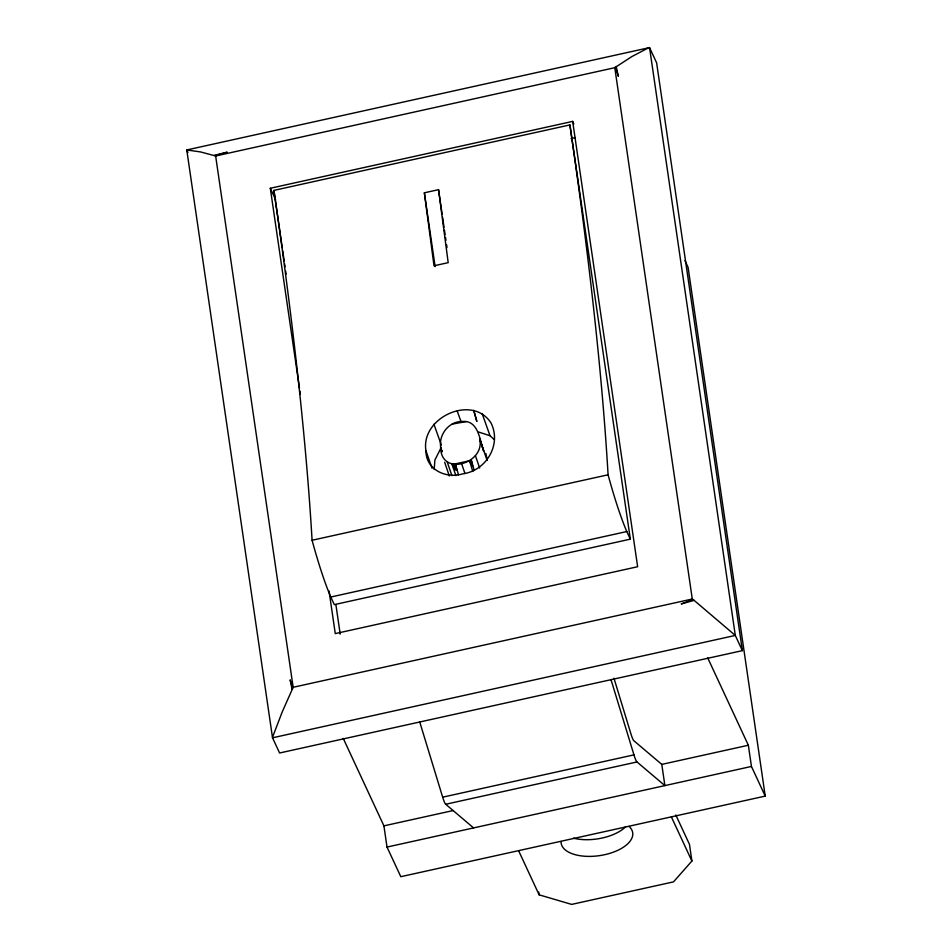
<?xml version="1.0" encoding="UTF-8"?>
<svg xmlns="http://www.w3.org/2000/svg" width="952" height="952" viewBox="0 0 952 952"><rect width="100%" height="100%" fill="white"/><g stroke="black" fill="none" stroke-linecap="round" stroke-linejoin="round"><path stroke-width="1.43" d="M442.002 451.688C436.159 438.063 447.416 421.117 462.363 421.474C478.547 420.106 479.546 439.788 483.64 450.927L479.618 438.812C485.77 463.077 441.276 477.214 440.597 447.654L442.061 451.427M434.195 469.491L434.885 460.054L441.157 447.607M425.925 450.641C420.522 417.535 472.489 393.664 491.077 423.093C501.823 444.893 485.937 470.966 462.47 473.906C446.155 479.034 425.722 469.61 425.925 450.641L432.018 468.146M215.64 155.985L293.156 687.284L282.292 711.763L272.724 736.729L272.522 737.8L279.59 752.996L742.37 650.632L656.618 62.796L649.55 47.6L648.871 47.648L631.854 56.573L614.79 67.699L215.64 155.985L200.622 151.951L186.77 149.952L272.522 737.8L735.301 635.436L742.37 650.632M675.801 814.971L689.474 844.364L691.902 861.048L673.504 881.873L571.664 904.4L539.13 894.832L518.626 850.755M694.103 600.355L693.092 599.57L681.251 603.937L694.103 600.355L735.301 635.436L649.55 47.6L186.77 149.952L187.949 152.487M214.962 155.676L227.219 152.201L214.176 155.39M455.877 475.607L451.891 463.921L455.318 470.074L453.616 464.267L469.503 460.744L472.597 465.885L471.133 459.637L474.215 470.383M299.464 388.154L270.308 188.27L572.664 121.392L573.842 123.927M273.902 190.4L569.903 124.926L630.331 539.153L334.33 604.627L330.784 597.023A124.141 15.768 77.5 0 1 312.077 540.26A1224.058 155.474 77.5 0 0 273.902 190.4L282.256 247.687M571.057 138.516L575.401 137.552M438.551 189.662L448.19 262.657L434.005 265.786L424.366 192.804L438.551 189.662L442.144 214.283M312.077 540.26L608.078 474.798A1224.058 155.474 77.5 0 0 569.903 124.926M330.784 597.023L626.785 531.549L630.331 539.153M293.156 687.284L692.282 599.01L693.092 599.57M419.701 721.842L442.668 797.181L633.949 754.876A16.434 2.083 77.5 0 0 636.983 761.957L664.877 785.602L661.783 764.396L633.889 740.751A16.434 2.083 77.5 0 1 630.855 733.671L613.957 678.229M442.668 797.181A16.434 2.083 77.5 0 0 445.703 804.261L636.983 761.957M343.255 738.431L383.918 825.86L453.176 810.545M661.783 764.396L748.355 745.249L751.449 766.455L765.229 796.098L400.804 876.697L387.012 847.066L383.918 825.86M387.012 847.066L751.449 766.455M452.224 424.092L466.218 421.593M478.654 432.041L490.018 435.73L494.1 439.491M445.703 804.261L473.584 827.919M453.616 464.267L456.853 470.228L455.496 464.386L458.483 474.774M684.964 260.61L688.094 267.345L765.229 796.098M707.693 657.832L748.355 745.249M671.398 816.959L691.902 861.048M270.308 188.27L275.604 199.67M440.597 447.654L442.073 451.688M457.246 411.085L461.196 422.105M482.105 413.501L490.018 435.73M433.933 424.235L441.347 445.084M479.618 438.812L487.127 460.351M444.655 462.244L449.308 475.988M475.405 455.663L479.641 468.003M447.202 461.934L451.902 475.655M472.799 471.454L469.503 460.744M461.637 463.779L464.933 473.43M615.408 67.104L618.312 76.303L616.218 66.462M610.982 679.538L633.949 754.876M292.645 688.141L290.158 679.835L292.062 689.272M485.841 453.461L487.305 460.328M614.79 67.699L692.282 599.01M572.664 121.392L637.638 566.726L335.271 633.604L329.047 590.978M442.561 217.175L444.037 227.314M444.465 230.205L445.096 234.549M445.524 237.441L445.941 240.344M446.571 244.688L447 247.579M538.725 892.06L539.13 894.832M424.366 192.804L435.135 266.643M335.901 604.71L340.197 634.103M282.685 250.626L284.184 260.907M284.612 263.835L285.041 266.774M285.683 271.189L286.112 274.128M299.892 391.093L300.32 394.033M626.785 531.549A124.141 15.768 77.5 0 1 608.078 474.798M629.058 826.455A36.152 17.85 -8.3 0 1 604.698 854.694A36.152 17.85 -8.3 0 1 561.073 841.485M625.857 826.574A36.152 17.85 -8.3 0 1 573.437 838.165M476.797 421.308L473.775 410.455L476.797 421.308"/></g></svg>
